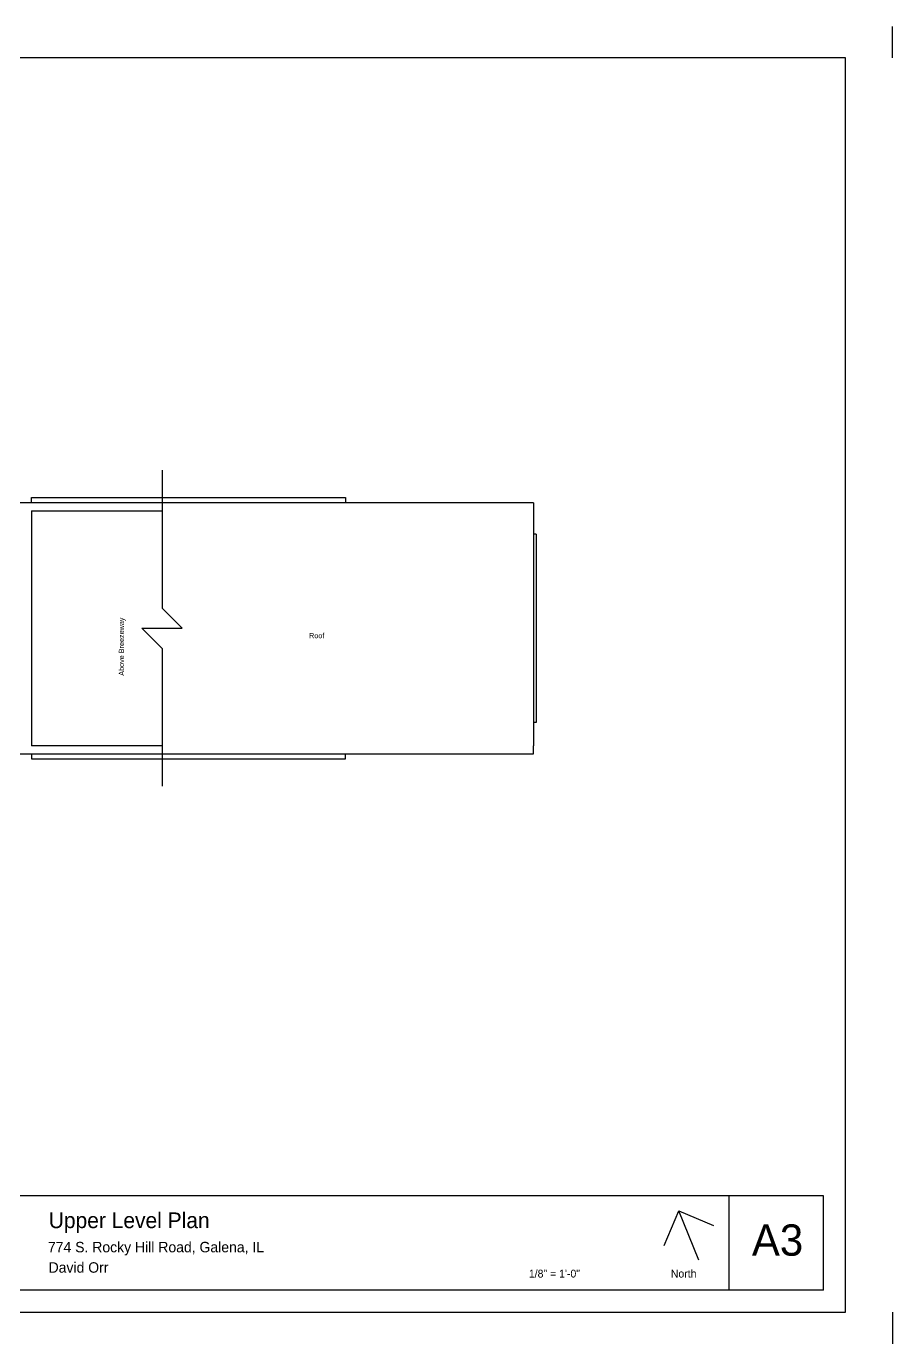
# Model space of a CAD drawing. Header units: inches. Extents: x -11428 to -4037, y -1744 to 4421.
# Drawn here: x -4699 to -4037, y 814 to 1822 of the extents above; entities that cross this region are included whole.
import ezdxf

# ---------------------------------------------------------------- set-up
doc = ezdxf.new("R2010")
doc.units = ezdxf.units.IN
doc.header["$LTSCALE"] = 64
doc.header["$MEASUREMENT"] = 0
doc.linetypes.add('ACAD_ISO02W100', pattern=[15, 12, -3])
doc.layers.get('0').update_dxf_attribs({"color": 253})
for name, color, linetype in [('A-roof', 253, 'Continuous'), ('A-soffit', 251, 'ACAD_ISO02W100'), ('A-text', 254, 'Continuous'), ('A-walls', 7, 'Continuous'), ('border', 7, 'Continuous'), ('construction', 172, 'Continuous')]:
    doc.layers.add(name, color=color, linetype=linetype)

msp = doc.modelspace()

# ---------------------------------------------------------------- linework, layer by layer
for p, q in [((-4089.6, 926.7), (-4707.4, 926.7)), ((-4161.6, 854.7), (-4161.6, 926.7)), ((-4089.6, 854.7), (-4089.6, 926.7)), ((-4089.6, 854.7), (-4707.4, 854.7))]:
    msp.add_line(p, q)
at = {"layer": 'A-roof', "color": 251}
for p, q in [((-4695.3, 1461.1), (-4455.3, 1461.1)), ((-4695.3, 1261.1), (-4455.3, 1261.1))]:
    msp.add_line(p, q, dxfattribs=at)
at = {"layer": 'A-soffit', "color": 251}
for p, q in [((-4695.3, 1457.1), (-4695.3, 1461.1)), ((-4455.3, 1461.1), (-4455.3, 1457.1)), ((-4695.3, 1265.1), (-4695.3, 1261.1)), ((-4455.3, 1261.1), (-4455.3, 1265.1))]:
    msp.add_line(p, q, dxfattribs=at)
at = {"layer": 'A-walls', "color": 253}
for p, q in [((-4595.5, 1482), (-4595.5, 1376.5)), ((-4580.1, 1361.1), (-4595.5, 1376.5)), ((-4610.9, 1361.1), (-4580.1, 1361.1)), ((-4595.5, 1345.7), (-4610.9, 1361.1)), ((-4595.5, 1345.7), (-4595.5, 1240.2))]:
    msp.add_line(p, q, dxfattribs=at)
at = {"layer": 'A-walls'}
for p, q in [((-4695.3, 1457.1), (-4903.8, 1457.1)), ((-4311.3, 1457.1), (-4695.3, 1457.1)), ((-4311.3, 1457.1), (-4311.3, 1271.1)), ((-4695.3, 1451.1), (-4595.5, 1451.1)), ((-4695.3, 1451.1), (-4695.3, 1271.1)), ((-4595.5, 1271.1), (-4695.3, 1271.1)), ((-4311.3, 1265.1), (-4311.3, 1271.1)), ((-4755.3, 1265.1), (-4695.3, 1265.1)), ((-4695.3, 1265.1), (-4311.3, 1265.1))]:
    msp.add_line(p, q, dxfattribs=at)
at = {"layer": 'A-walls', "color": 251}
for p, q in [((-4309.3, 1433.1), (-4311.3, 1433.1)), ((-4309.3, 1433.1), (-4309.3, 1289.1)), ((-4309.3, 1289.1), (-4311.3, 1289.1))]:
    msp.add_line(p, q, dxfattribs=at)
at = {"layer": 'border'}
for p, q in [((-4211.4, 888.8), (-4200.2, 915.3)), ((-4211.4, 888.8), (-4200.2, 915.3)), ((-4184.9, 877.6), (-4200.2, 915.3)), ((-4200.2, 915.3), (-4173.7, 904.1)), ((-4184.9, 877.6), (-4200.2, 915.3)), ((-4200.2, 915.3), (-4173.7, 904.1))]:
    msp.add_line(p, q, dxfattribs=at)
msp.add_lwpolyline([(-5522.6, 1797.7), (-5522.6, 837.7), (-4072.6, 837.7), (-4072.6, 1797.7), (-5522.6, 1797.7)], close=True, dxfattribs=at)
at = {"layer": 'construction'}
for p, q in [((-4036.6, 1797.7), (-4036.6, 1821.7)), ((-4036.6, 837.7), (-4036.6, 813.7))]:
    msp.add_line(p, q, dxfattribs=at)

# ---------------------------------------------------------------- texts
at = {"layer": 'A-text', "color": 7}
msp.add_text('Above Breezeway', height=4, rotation=90, dxfattribs=at).set_placement((-4624.6, 1324.8))
msp.add_text('Roof', height=4, dxfattribs=at).set_placement((-4483, 1353.5))
at = {"layer": 'construction', "color": 7}
for s, height, p in [('Upper Level Plan', 12, (-4682.2, 902.1, -15993.3)), ('A3', 24, (-4144.3, 881, -15993.3)), ('774 S. Rocky Hill Road, Galena, IL', 8, (-4682.8, 883.6, -15993.3)), ('David Orr', 8, (-4682.3, 868, -15993.3)), ('1/8" = 1\'-0"', 6, (-4314.9, 864.3, -15993.3)), ('North', 6, (-4206.3, 864.3, -15993.3))]:
    msp.add_text(s, height=height, dxfattribs=at).set_placement(p)

doc.saveas('drawing.dxf')
